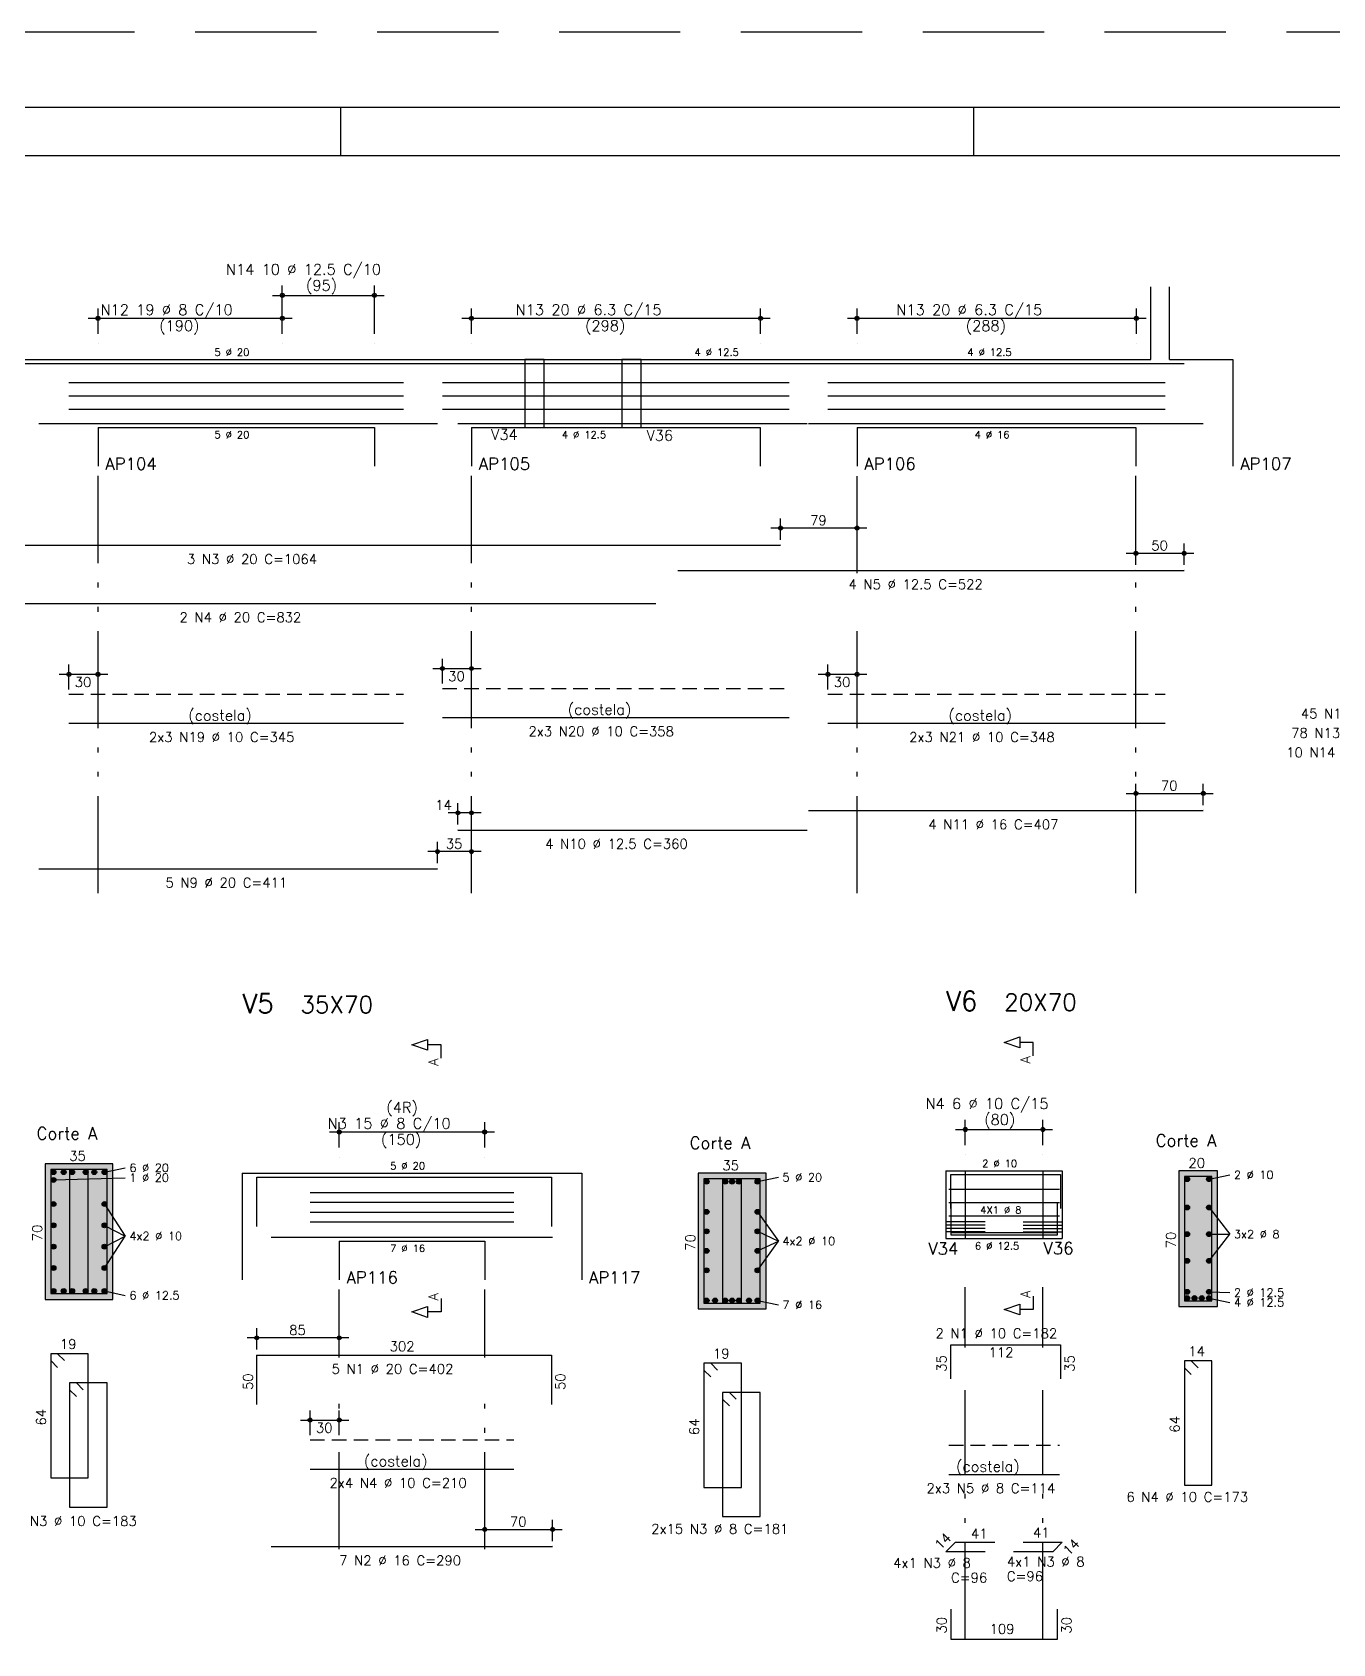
# Model space of a CAD drawing. Extents: x -1.7 to 86.3, y -1.3 to 61.2.
# Drawn here: x 27.94 to 54.76, y 28 to 61.23 of the extents above; entities that cross this region are included whole.
import ezdxf

# ---------------------------------------------------------------- set-up
doc = ezdxf.new("R2010")
doc.units = 0
doc.header["$MEASUREMENT"] = 0
for name, pattern in [('ESTILO_TQS_0001', [0.45, 0.3, -0.15]), ('ESTILO_TQS_0004', [3.3, 2, -0.4, 0.05, -0.4, 0.05, -0.4]), ('HIDDEN', [0.375, 0.25, -0.125])]:
    doc.linetypes.add(name, pattern=pattern)
doc.layers.get('0').update_dxf_attribs({"linetype": 'CONTINUOUS'})
doc.layers.get('Defpoints').update_dxf_attribs({"linetype": 'CONTINUOUS'})
for name, color, linetype in [('ARQ_FOLHA', 7, 'CONTINUOUS'), ('PENA_01', 1, 'CONTINUOUS'), ('PENA_02', 2, 'CONTINUOUS'), ('PENA_03', 3, 'CONTINUOUS'), ('PENA_04', 4, 'CONTINUOUS'), ('PENA_05', 5, 'CONTINUOUS'), ('PENA_06', 6, 'CONTINUOUS'), ('PENA_10', 253, 'CONTINUOUS')]:
    doc.layers.add(name, color=color, linetype=linetype)
doc.styles.get("Standard").update_dxf_attribs({"font": 'ROMANS.SHX'})

# ---------------------------------------------------------------- blocks, each defined once
blk = doc.blocks.new('FOLHA A1 - 841 X 594')
at = {"layer": 'ARQ_FOLHA', "color": 1}
for p, q in [((-500.5, 584), (-500.5, 594)), ((-370, 584), (-370, 594))]:
    blk.add_line(p, q, dxfattribs=at)
for points in [[(-841, 0), (0, 0), (0, 594), (-841, 594)], [(-816, 10), (-10, 10), (-10, 584), (-816, 584)]]:
    blk.add_lwpolyline(points, close=True, dxfattribs=at)
at = {"layer": 'Defpoints', "color": 8, "linetype": 'HIDDEN', "ltscale": 100}
blk.add_lwpolyline([(-860.5, 609.5), (-860.5, -15.5), (19.5, -15.5), (19.5, 609.5)], close=True, dxfattribs=at)
blk = doc.blocks.new('*U23')
blk.add_blockref('FOLHA A1 - 841 X 594', (0, 0))

msp = doc.modelspace()

# ---------------------------------------------------------------- linework, layer by layer
at = {"layer": 'PENA_01', "linetype": 'Continuous'}
for p, q in [((33.097, 55.012), (33.097, 56.005)), ((34.997, 55.012), (34.997, 56.005)), ((29.297, 55.012), (29.297, 55.532)), ((32.897, 55.805), (35.197, 55.805)), ((33.097, 55.012), (33.097, 55.532)), ((36.997, 55.012), (36.997, 55.532)), ((42.957, 55.012), (42.957, 55.532)), ((44.947, 55.012), (44.947, 55.532)), ((50.707, 55.012), (50.707, 55.532)), ((29.097, 55.332), (33.297, 55.332)), ((36.797, 55.332), (43.157, 55.332)), ((44.747, 55.332), (50.907, 55.332)), ((45.147, 51.007), (43.171, 51.007)), ((50.497, 50.487), (51.891, 50.487)), ((28.497, 47.992), (29.497, 47.992)), ((36.197, 48.112), (37.197, 48.112)), ((44.147, 47.992), (45.147, 47.992)), ((50.497, 45.537), (52.287, 45.537)), ((37.197, 45.137), (36.517, 45.137)), ((37.197, 44.337), (36.097, 44.337)), ((34.07, 38.557), (37.47, 38.557)), ((34.27, 38.237), (34.27, 38.757)), ((37.27, 38.237), (37.27, 38.757)), ((46.979, 38.607), (48.979, 38.607)), ((47.179, 38.287), (47.179, 38.807)), ((48.779, 38.287), (48.779, 38.807)), ((28.379, 37.568), (29.859, 37.614)), ((29.429, 37.728), (29.859, 37.818)), ((42.895, 37.532), (43.325, 37.622)), ((46.779, 37.757), (47.179, 37.757)), ((47.179, 37.757), (47.179, 36.357)), ((48.779, 37.757), (48.779, 36.357)), ((48.779, 37.757), (49.179, 37.757)), ((52.204, 37.582), (52.634, 37.672)), ((29.429, 37.07), (29.859, 36.411)), ((42.895, 36.911), (43.325, 36.307)), ((52.204, 36.999), (52.634, 36.449)), ((29.429, 36.631), (29.859, 36.411)), ((29.429, 35.752), (29.859, 36.411)), ((29.429, 36.191), (29.859, 36.411)), ((42.895, 36.508), (43.325, 36.307)), ((42.895, 35.703), (43.325, 36.307)), ((42.895, 36.105), (43.325, 36.307)), ((46.779, 36.357), (47.179, 36.357)), ((48.779, 36.357), (49.179, 36.357)), ((52.204, 35.9), (52.634, 36.449)), ((52.204, 36.449), (52.634, 36.449)), ((29.429, 35.278), (29.859, 35.188)), ((52.204, 35.262), (52.634, 35.246)), ((42.895, 35.082), (43.325, 34.992)), ((52.204, 35.132), (52.634, 35.042)), ((34.47, 34.312), (32.37, 34.312)), ((33.47, 32.617), (34.47, 32.617)), ((37.07, 30.362), (38.87, 30.362))]:
    msp.add_line(p, q, dxfattribs=at)
at = {"layer": 'PENA_01', "linetype": 'ESTILO_TQS_0004'}
for p, q in [((29.297, 43.482), (29.297, 52.082)), ((36.997, 43.482), (36.997, 52.082)), ((44.947, 50.079), (44.947, 52.082)), ((50.697, 43.482), (50.697, 52.082)), ((44.947, 43.482), (44.947, 49.195)), ((34.27, 33.904), (34.27, 35.307)), ((37.27, 33.904), (37.27, 35.307)), ((47.179, 34.114), (47.179, 35.357)), ((48.779, 34.114), (48.779, 35.357)), ((47.179, 28.097), (47.179, 33.23)), ((48.779, 28.097), (48.779, 33.23)), ((34.27, 29.954), (34.27, 33.02)), ((37.27, 29.954), (37.27, 33.02))]:
    msp.add_line(p, q, dxfattribs=at)
at = {"layer": 'PENA_01', "linetype": 'Continuous'}
for points in [[(38.097, 54.482), (38.097, 53.082), (38.497, 53.082), (38.497, 54.482), (38.097, 54.482)], [(40.097, 54.482), (40.097, 53.082), (40.497, 53.082), (40.497, 54.482), (40.097, 54.482)]]:
    msp.add_lwpolyline(points, dxfattribs=at)
at = {"layer": 'PENA_02', "linetype": 'Continuous'}
for centre, radius in [((33.097, 55.805), 0.0416), ((33.097, 55.805), 0.0208), ((34.997, 55.805), 0.0416), ((34.997, 55.805), 0.0208), ((29.297, 55.332), 0.0416), ((29.297, 55.332), 0.0208), ((33.097, 55.332), 0.0416), ((33.097, 55.332), 0.0208), ((36.997, 55.332), 0.0416), ((36.997, 55.332), 0.0208), ((42.957, 55.332), 0.0416), ((42.957, 55.332), 0.0208), ((44.947, 55.332), 0.0416), ((44.947, 55.332), 0.0208), ((50.707, 55.332), 0.0416), ((50.707, 55.332), 0.0208), ((43.371, 51.007), 0.04), ((43.371, 51.007), 0.02), ((44.947, 51.007), 0.04), ((44.947, 51.007), 0.02), ((50.697, 50.487), 0.04), ((50.697, 50.487), 0.02), ((51.691, 50.487), 0.04), ((51.691, 50.487), 0.02), ((28.697, 47.992), 0.04), ((28.697, 47.992), 0.02), ((29.297, 47.992), 0.04), ((29.297, 47.992), 0.02), ((36.397, 48.112), 0.04), ((36.397, 48.112), 0.02), ((36.997, 48.112), 0.04), ((36.997, 48.112), 0.02), ((44.347, 47.992), 0.04), ((44.347, 47.992), 0.02), ((44.947, 47.992), 0.04), ((44.947, 47.992), 0.02), ((50.697, 45.537), 0.04), ((50.697, 45.537), 0.02), ((52.087, 45.537), 0.04), ((52.087, 45.537), 0.02), ((36.717, 45.137), 0.04), ((36.717, 45.137), 0.02), ((36.997, 45.137), 0.04), ((36.997, 45.137), 0.02), ((36.297, 44.337), 0.04), ((36.297, 44.337), 0.02), ((36.997, 44.337), 0.04), ((36.997, 44.337), 0.02), ((34.27, 38.557), 0.0416), ((34.27, 38.557), 0.0208), ((37.27, 38.557), 0.0416), ((37.27, 38.557), 0.0208), ((47.179, 38.607), 0.0416), ((47.179, 38.607), 0.0208), ((48.779, 38.607), 0.0416), ((48.779, 38.607), 0.0208), ((32.57, 34.312), 0.04), ((32.57, 34.312), 0.02), ((34.27, 34.312), 0.04), ((34.27, 34.312), 0.02), ((33.67, 32.617), 0.04), ((33.67, 32.617), 0.02), ((34.27, 32.617), 0.04), ((34.27, 32.617), 0.02), ((37.27, 30.362), 0.04), ((37.27, 30.362), 0.02), ((38.67, 30.362), 0.04), ((38.67, 30.362), 0.02)]:
    msp.add_circle(centre, radius, dxfattribs=at)
at = {"layer": 'PENA_03', "linetype": 'Continuous'}
for p, q in [((51.007, 54.482), (51.007, 55.982)), ((51.387, 54.482), (51.387, 55.982)), ((29.297, 54.812), (29.297, 54.812)), ((33.097, 54.812), (33.097, 54.812)), ((33.097, 54.812), (33.097, 54.812)), ((34.997, 54.812), (34.997, 54.812)), ((36.997, 54.812), (36.997, 54.812)), ((42.957, 54.812), (42.957, 54.812)), ((44.947, 54.812), (44.947, 54.812)), ((50.707, 54.812), (50.707, 54.812)), ((27.297, 54.482), (29.297, 54.482)), ((29.297, 54.482), (34.997, 54.482)), ((34.997, 54.482), (36.997, 54.482)), ((36.997, 54.482), (40.787, 54.482)), ((40.787, 54.482), (42.947, 54.482)), ((42.947, 54.482), (44.947, 54.482)), ((44.947, 54.482), (50.697, 54.482)), ((50.697, 54.482), (51.007, 54.482)), ((51.387, 54.482), (52.697, 54.482)), ((52.697, 54.482), (52.697, 53.082)), ((29.297, 53.082), (34.997, 53.082)), ((29.297, 53.082), (29.297, 52.282)), ((34.997, 53.082), (34.997, 52.282)), ((36.997, 53.082), (40.787, 53.082)), ((36.997, 53.082), (36.997, 52.282)), ((40.787, 53.082), (42.947, 53.082)), ((42.947, 53.082), (42.947, 52.282)), ((44.947, 53.082), (50.697, 53.082)), ((44.947, 53.082), (44.947, 52.282)), ((50.697, 53.082), (50.697, 52.282)), ((52.697, 53.082), (52.697, 52.282)), ((43.371, 50.767), (43.371, 51.207)), ((44.947, 50.767), (44.947, 51.207)), ((43.371, 50.667), (43.371, 50.667)), ((44.947, 50.667), (44.947, 50.667)), ((50.697, 50.247), (50.697, 50.687)), ((51.691, 50.247), (51.691, 50.687)), ((50.697, 50.147), (50.697, 50.147)), ((51.691, 50.147), (51.691, 50.147)), ((28.697, 47.682), (28.697, 48.192)), ((29.297, 47.682), (29.297, 48.192)), ((36.397, 47.802), (36.397, 48.312)), ((36.997, 47.802), (36.997, 48.312)), ((44.347, 47.682), (44.347, 48.192)), ((44.947, 47.682), (44.947, 48.192)), ((28.697, 47.582), (28.697, 47.582)), ((29.297, 47.582), (29.297, 47.582)), ((36.397, 47.702), (36.397, 47.702)), ((36.997, 47.702), (36.997, 47.702)), ((44.347, 47.582), (44.347, 47.582)), ((44.947, 47.582), (44.947, 47.582)), ((50.697, 45.297), (50.697, 45.737)), ((52.087, 45.297), (52.087, 45.737)), ((36.717, 44.897), (36.717, 45.337)), ((36.997, 44.897), (36.997, 45.337)), ((50.697, 45.197), (50.697, 45.197)), ((52.087, 45.197), (52.087, 45.197)), ((36.297, 44.097), (36.297, 44.537)), ((36.717, 44.797), (36.717, 44.797)), ((36.997, 44.797), (36.997, 44.797)), ((36.997, 44.097), (36.997, 44.537)), ((36.297, 43.997), (36.297, 43.997)), ((36.997, 43.997), (36.997, 43.997)), ((29.604, 37.903), (28.204, 37.903)), ((28.204, 37.903), (28.204, 35.103)), ((29.604, 35.103), (29.604, 37.903)), ((34.27, 38.037), (34.27, 38.037)), ((37.27, 38.037), (37.27, 38.037)), ((47.179, 38.087), (47.179, 38.087)), ((48.779, 38.087), (48.779, 38.087)), ((32.27, 37.707), (32.27, 36.307)), ((32.27, 37.707), (34.27, 37.707)), ((34.27, 37.707), (37.27, 37.707)), ((37.27, 37.707), (39.27, 37.707)), ((39.27, 37.707), (39.27, 36.307)), ((43.07, 37.707), (41.67, 37.707)), ((41.67, 37.707), (41.67, 34.907)), ((43.07, 34.907), (43.07, 37.707)), ((46.779, 37.757), (46.779, 36.357)), ((46.779, 37.757), (46.779, 36.357)), ((46.779, 37.757), (46.779, 36.357)), ((46.779, 37.757), (47.179, 37.757)), ((47.179, 37.757), (48.779, 37.757)), ((47.179, 37.757), (47.179, 36.357)), ((48.779, 37.757), (48.779, 36.357)), ((48.779, 37.757), (48.779, 36.357)), ((48.779, 37.757), (49.179, 37.757)), ((49.179, 37.757), (49.179, 36.357)), ((49.179, 37.757), (49.179, 36.357)), ((52.379, 37.757), (51.579, 37.757)), ((51.579, 37.757), (51.579, 34.957)), ((52.379, 34.957), (52.379, 37.757)), ((32.27, 36.307), (32.27, 35.507)), ((34.27, 36.307), (37.27, 36.307)), ((34.27, 36.307), (34.27, 35.507)), ((37.27, 36.307), (37.27, 35.507)), ((39.27, 36.307), (39.27, 35.507)), ((46.779, 36.357), (47.179, 36.357)), ((47.179, 36.357), (48.779, 36.357)), ((48.779, 36.357), (49.179, 36.357)), ((28.204, 35.103), (29.604, 35.103)), ((41.67, 34.907), (43.07, 34.907)), ((51.579, 34.957), (52.379, 34.957)), ((32.57, 34.072), (32.57, 34.512)), ((34.27, 34.072), (34.27, 34.512)), ((32.57, 33.972), (32.57, 33.972)), ((34.27, 33.972), (34.27, 33.972)), ((33.67, 32.307), (33.67, 32.817)), ((34.27, 32.307), (34.27, 32.817)), ((33.67, 32.207), (33.67, 32.207)), ((34.27, 32.207), (34.27, 32.207)), ((37.27, 30.122), (37.27, 30.562)), ((38.67, 30.122), (38.67, 30.562)), ((37.27, 30.022), (37.27, 30.022)), ((38.67, 30.022), (38.67, 30.022))]:
    msp.add_line(p, q, dxfattribs=at)
for points in [[(36.37, 40.077), (36.37, 40.354), (36.093, 40.354), (36.093, 40.243), (35.77, 40.354), (36.093, 40.465), (36.093, 40.354)], [(48.579, 40.127), (48.579, 40.404), (48.302, 40.404), (48.302, 40.293), (47.979, 40.404), (48.302, 40.515), (48.302, 40.404)], [(36.37, 35.122), (36.37, 34.845), (36.093, 34.845), (36.093, 34.734), (35.77, 34.845), (36.093, 34.956), (36.093, 34.845)], [(48.579, 35.172), (48.579, 34.895), (48.302, 34.895), (48.302, 34.785), (47.979, 34.895), (48.302, 35.006), (48.302, 34.895)]]:
    msp.add_lwpolyline(points, dxfattribs=at)
for centre in [(28.379, 37.728), (28.379, 37.568), (28.589, 37.728), (28.765, 37.728), (29.042, 37.728), (29.219, 37.728), (29.429, 37.728), (41.845, 37.532), (42.231, 37.532), (42.37, 37.532), (42.508, 37.532), (42.895, 37.532), (51.754, 37.582), (52.204, 37.582), (28.379, 37.07), (29.429, 37.07), (41.845, 36.911), (42.895, 36.911), (51.754, 36.999), (52.204, 36.999), (28.379, 36.631), (29.429, 36.631), (41.845, 36.508), (42.895, 36.508), (28.379, 36.191), (29.429, 36.191), (51.754, 36.449), (52.204, 36.449), (41.845, 36.105), (42.895, 36.105), (51.754, 35.9), (52.204, 35.9), (28.379, 35.752), (29.429, 35.752), (41.845, 35.703), (42.895, 35.703), (28.379, 35.278), (28.589, 35.278), (28.765, 35.278), (29.042, 35.278), (29.219, 35.278), (29.429, 35.278), (51.754, 35.262), (52.204, 35.262), (41.845, 35.082), (42.02, 35.082), (42.231, 35.082), (42.37, 35.082), (42.508, 35.082), (42.72, 35.082), (42.895, 35.082), (51.754, 35.132), (51.904, 35.132), (52.054, 35.132), (52.204, 35.132)]:
    msp.add_circle(centre, 0.05, dxfattribs=at)
for points in [[(28.429, 37.728), (28.354, 37.771), (28.332, 37.745)], [(28.429, 37.728), (28.332, 37.745), (28.332, 37.711)], [(28.429, 37.728), (28.332, 37.711), (28.354, 37.684)], [(28.429, 37.568), (28.354, 37.611), (28.332, 37.585)], [(28.429, 37.568), (28.332, 37.585), (28.332, 37.551)], [(28.429, 37.568), (28.332, 37.551), (28.354, 37.524)], [(28.429, 37.728), (28.387, 37.777), (28.354, 37.771)], [(28.429, 37.728), (28.354, 37.684), (28.387, 37.679)], [(28.429, 37.568), (28.387, 37.617), (28.354, 37.611)], [(28.429, 37.568), (28.354, 37.524), (28.387, 37.519)], [(28.429, 37.728), (28.417, 37.76), (28.387, 37.777)], [(28.429, 37.728), (28.387, 37.679), (28.417, 37.696)], [(28.429, 37.568), (28.417, 37.6), (28.387, 37.617)], [(28.429, 37.568), (28.387, 37.519), (28.417, 37.536)], [(28.429, 37.728), (28.417, 37.696), (28.429, 37.728)], [(28.429, 37.568), (28.417, 37.536), (28.429, 37.568)], [(28.639, 37.728), (28.564, 37.771), (28.542, 37.745)], [(28.639, 37.728), (28.542, 37.745), (28.542, 37.711)], [(28.639, 37.728), (28.542, 37.711), (28.564, 37.684)], [(28.639, 37.728), (28.597, 37.777), (28.564, 37.771)], [(28.639, 37.728), (28.564, 37.684), (28.597, 37.679)], [(28.639, 37.728), (28.627, 37.76), (28.597, 37.777)], [(28.639, 37.728), (28.597, 37.679), (28.627, 37.696)], [(28.639, 37.728), (28.627, 37.696), (28.639, 37.728)], [(28.815, 37.728), (28.74, 37.771), (28.718, 37.745)], [(28.815, 37.728), (28.718, 37.745), (28.718, 37.711)], [(28.815, 37.728), (28.718, 37.711), (28.74, 37.684)], [(28.815, 37.728), (28.774, 37.777), (28.74, 37.771)], [(28.815, 37.728), (28.74, 37.684), (28.774, 37.679)], [(28.815, 37.728), (28.804, 37.76), (28.774, 37.777)], [(28.815, 37.728), (28.774, 37.679), (28.804, 37.696)], [(28.815, 37.728), (28.804, 37.696), (28.815, 37.728)], [(29.092, 37.728), (29.017, 37.771), (28.995, 37.745)], [(29.092, 37.728), (28.995, 37.745), (28.995, 37.711)], [(29.092, 37.728), (28.995, 37.711), (29.017, 37.684)], [(29.092, 37.728), (29.051, 37.777), (29.017, 37.771)], [(29.092, 37.728), (29.017, 37.684), (29.051, 37.679)], [(29.092, 37.728), (29.08, 37.76), (29.051, 37.777)], [(29.092, 37.728), (29.051, 37.679), (29.08, 37.696)], [(29.092, 37.728), (29.08, 37.696), (29.092, 37.728)], [(29.269, 37.728), (29.194, 37.771), (29.172, 37.745)], [(29.269, 37.728), (29.172, 37.745), (29.172, 37.711)], [(29.269, 37.728), (29.172, 37.711), (29.194, 37.684)], [(29.269, 37.728), (29.227, 37.777), (29.194, 37.771)], [(29.269, 37.728), (29.194, 37.684), (29.227, 37.679)], [(29.269, 37.728), (29.257, 37.76), (29.227, 37.777)], [(29.269, 37.728), (29.227, 37.679), (29.257, 37.696)], [(29.269, 37.728), (29.257, 37.696), (29.269, 37.728)], [(29.479, 37.728), (29.404, 37.771), (29.382, 37.745)], [(29.479, 37.728), (29.382, 37.745), (29.382, 37.711)], [(29.479, 37.728), (29.382, 37.711), (29.404, 37.684)], [(29.479, 37.728), (29.437, 37.777), (29.404, 37.771)], [(29.479, 37.728), (29.404, 37.684), (29.437, 37.679)], [(29.479, 37.728), (29.467, 37.76), (29.437, 37.777)], [(29.479, 37.728), (29.437, 37.679), (29.467, 37.696)], [(29.479, 37.728), (29.467, 37.696), (29.479, 37.728)], [(41.895, 37.532), (41.82, 37.575), (41.798, 37.549)], [(41.895, 37.532), (41.798, 37.549), (41.798, 37.515)], [(41.895, 37.532), (41.853, 37.581), (41.82, 37.575)], [(41.895, 37.532), (41.883, 37.564), (41.853, 37.581)], [(42.281, 37.532), (42.206, 37.575), (42.184, 37.549)], [(42.281, 37.532), (42.184, 37.549), (42.184, 37.515)], [(42.281, 37.532), (42.24, 37.581), (42.206, 37.575)], [(42.281, 37.532), (42.27, 37.564), (42.24, 37.581)], [(42.42, 37.532), (42.345, 37.575), (42.323, 37.549)], [(42.42, 37.532), (42.323, 37.549), (42.323, 37.515)], [(42.42, 37.532), (42.378, 37.581), (42.345, 37.575)], [(42.42, 37.532), (42.408, 37.564), (42.378, 37.581)], [(42.558, 37.532), (42.483, 37.575), (42.461, 37.549)], [(42.558, 37.532), (42.461, 37.549), (42.461, 37.515)], [(42.558, 37.532), (42.517, 37.581), (42.483, 37.575)], [(42.558, 37.532), (42.546, 37.564), (42.517, 37.581)], [(42.945, 37.532), (42.87, 37.575), (42.848, 37.549)], [(42.945, 37.532), (42.848, 37.549), (42.848, 37.515)], [(42.945, 37.532), (42.903, 37.581), (42.87, 37.575)], [(42.945, 37.532), (42.933, 37.564), (42.903, 37.581)], [(51.804, 37.582), (51.729, 37.626), (51.707, 37.599)], [(51.804, 37.582), (51.707, 37.599), (51.707, 37.565)], [(51.804, 37.582), (51.707, 37.565), (51.729, 37.539)], [(51.804, 37.582), (51.762, 37.632), (51.729, 37.626)], [(51.804, 37.582), (51.729, 37.539), (51.762, 37.533)], [(51.804, 37.582), (51.792, 37.614), (51.762, 37.632)], [(51.804, 37.582), (51.762, 37.533), (51.792, 37.55)], [(51.804, 37.582), (51.792, 37.55), (51.804, 37.582)], [(52.254, 37.582), (52.179, 37.626), (52.157, 37.599)], [(52.254, 37.582), (52.157, 37.599), (52.157, 37.565)], [(52.254, 37.582), (52.157, 37.565), (52.179, 37.539)], [(52.254, 37.582), (52.212, 37.632), (52.179, 37.626)], [(52.254, 37.582), (52.179, 37.539), (52.212, 37.533)], [(52.254, 37.582), (52.242, 37.614), (52.212, 37.632)], [(52.254, 37.582), (52.212, 37.533), (52.242, 37.55)], [(52.254, 37.582), (52.242, 37.55), (52.254, 37.582)], [(41.895, 37.532), (41.798, 37.515), (41.82, 37.489)], [(41.895, 37.532), (41.82, 37.489), (41.853, 37.483)], [(41.895, 37.532), (41.853, 37.483), (41.883, 37.5)], [(41.895, 37.532), (41.883, 37.5), (41.895, 37.532)], [(42.281, 37.532), (42.184, 37.515), (42.206, 37.489)], [(42.281, 37.532), (42.206, 37.489), (42.24, 37.483)], [(42.281, 37.532), (42.24, 37.483), (42.27, 37.5)], [(42.281, 37.532), (42.27, 37.5), (42.281, 37.532)], [(42.42, 37.532), (42.323, 37.515), (42.345, 37.489)], [(42.42, 37.532), (42.345, 37.489), (42.378, 37.483)], [(42.42, 37.532), (42.378, 37.483), (42.408, 37.5)], [(42.42, 37.532), (42.408, 37.5), (42.42, 37.532)], [(42.558, 37.532), (42.461, 37.515), (42.483, 37.489)], [(42.558, 37.532), (42.483, 37.489), (42.517, 37.483)], [(42.558, 37.532), (42.517, 37.483), (42.546, 37.5)], [(42.558, 37.532), (42.546, 37.5), (42.558, 37.532)], [(42.945, 37.532), (42.848, 37.515), (42.87, 37.489)], [(42.945, 37.532), (42.87, 37.489), (42.903, 37.483)], [(42.945, 37.532), (42.903, 37.483), (42.933, 37.5)], [(42.945, 37.532), (42.933, 37.5), (42.945, 37.532)], [(28.429, 37.07), (28.354, 37.113), (28.332, 37.087)], [(28.429, 37.07), (28.332, 37.087), (28.332, 37.053)], [(28.429, 37.07), (28.332, 37.053), (28.354, 37.027)], [(28.429, 37.07), (28.387, 37.119), (28.354, 37.113)], [(28.429, 37.07), (28.354, 37.027), (28.387, 37.021)], [(28.429, 37.07), (28.417, 37.102), (28.387, 37.119)], [(28.429, 37.07), (28.387, 37.021), (28.417, 37.038)], [(28.429, 37.07), (28.417, 37.038), (28.429, 37.07)], [(29.479, 37.07), (29.404, 37.113), (29.382, 37.087)], [(29.479, 37.07), (29.382, 37.087), (29.382, 37.053)], [(29.479, 37.07), (29.382, 37.053), (29.404, 37.027)], [(29.479, 37.07), (29.437, 37.119), (29.404, 37.113)], [(29.479, 37.07), (29.404, 37.027), (29.437, 37.021)], [(29.479, 37.07), (29.467, 37.102), (29.437, 37.119)], [(29.479, 37.07), (29.437, 37.021), (29.467, 37.038)], [(29.479, 37.07), (29.467, 37.038), (29.479, 37.07)], [(41.895, 36.911), (41.82, 36.954), (41.798, 36.928)], [(41.895, 36.911), (41.798, 36.928), (41.798, 36.894)], [(41.895, 36.911), (41.798, 36.894), (41.82, 36.868)], [(41.895, 36.911), (41.853, 36.96), (41.82, 36.954)], [(41.895, 36.911), (41.82, 36.868), (41.853, 36.862)], [(41.895, 36.911), (41.883, 36.943), (41.853, 36.96)], [(41.895, 36.911), (41.853, 36.862), (41.883, 36.879)], [(41.895, 36.911), (41.883, 36.879), (41.895, 36.911)], [(42.945, 36.911), (42.87, 36.954), (42.848, 36.928)], [(42.945, 36.911), (42.848, 36.928), (42.848, 36.894)], [(42.945, 36.911), (42.848, 36.894), (42.87, 36.868)], [(42.945, 36.911), (42.903, 36.96), (42.87, 36.954)], [(42.945, 36.911), (42.87, 36.868), (42.903, 36.862)], [(42.945, 36.911), (42.933, 36.943), (42.903, 36.96)], [(42.945, 36.911), (42.903, 36.862), (42.933, 36.879)], [(42.945, 36.911), (42.933, 36.879), (42.945, 36.911)], [(51.804, 36.999), (51.729, 37.042), (51.707, 37.016)], [(51.804, 36.999), (51.707, 37.016), (51.707, 36.982)], [(51.804, 36.999), (51.707, 36.982), (51.729, 36.955)], [(51.804, 36.999), (51.762, 37.048), (51.729, 37.042)], [(51.804, 36.999), (51.729, 36.955), (51.762, 36.949)], [(51.804, 36.999), (51.792, 37.031), (51.762, 37.048)], [(51.804, 36.999), (51.762, 36.949), (51.792, 36.967)], [(51.804, 36.999), (51.792, 36.967), (51.804, 36.999)], [(52.254, 36.999), (52.179, 37.042), (52.157, 37.016)], [(52.254, 36.999), (52.157, 37.016), (52.157, 36.982)], [(52.254, 36.999), (52.157, 36.982), (52.179, 36.955)], [(52.254, 36.999), (52.212, 37.048), (52.179, 37.042)], [(52.254, 36.999), (52.179, 36.955), (52.212, 36.949)], [(52.254, 36.999), (52.242, 37.031), (52.212, 37.048)], [(52.254, 36.999), (52.212, 36.949), (52.242, 36.967)], [(52.254, 36.999), (52.242, 36.967), (52.254, 36.999)], [(28.429, 36.631), (28.354, 36.674), (28.332, 36.648)], [(28.429, 36.631), (28.332, 36.648), (28.332, 36.613)], [(28.429, 36.631), (28.332, 36.613), (28.354, 36.587)], [(28.429, 36.631), (28.387, 36.68), (28.354, 36.674)], [(28.429, 36.631), (28.354, 36.587), (28.387, 36.581)], [(28.429, 36.631), (28.417, 36.663), (28.387, 36.68)], [(28.429, 36.631), (28.387, 36.581), (28.417, 36.598)], [(28.429, 36.631), (28.417, 36.598), (28.429, 36.631)], [(29.479, 36.631), (29.404, 36.674), (29.382, 36.648)], [(29.479, 36.631), (29.382, 36.648), (29.382, 36.613)], [(29.479, 36.631), (29.382, 36.613), (29.404, 36.587)], [(29.479, 36.631), (29.437, 36.68), (29.404, 36.674)], [(29.479, 36.631), (29.404, 36.587), (29.437, 36.581)], [(29.479, 36.631), (29.467, 36.663), (29.437, 36.68)], [(29.479, 36.631), (29.437, 36.581), (29.467, 36.598)], [(29.479, 36.631), (29.467, 36.598), (29.479, 36.631)], [(41.895, 36.508), (41.82, 36.552), (41.798, 36.525)], [(41.895, 36.508), (41.853, 36.557), (41.82, 36.552)], [(41.895, 36.508), (41.883, 36.54), (41.853, 36.557)], [(42.945, 36.508), (42.87, 36.552), (42.848, 36.525)], [(42.945, 36.508), (42.903, 36.557), (42.87, 36.552)], [(42.945, 36.508), (42.933, 36.54), (42.903, 36.557)], [(28.429, 36.191), (28.354, 36.234), (28.332, 36.208)], [(28.429, 36.191), (28.387, 36.24), (28.354, 36.234)], [(28.429, 36.191), (28.417, 36.223), (28.387, 36.24)], [(29.479, 36.191), (29.404, 36.234), (29.382, 36.208)], [(29.479, 36.191), (29.437, 36.24), (29.404, 36.234)], [(29.479, 36.191), (29.467, 36.223), (29.437, 36.24)], [(41.895, 36.508), (41.798, 36.525), (41.798, 36.491)], [(41.895, 36.508), (41.798, 36.491), (41.82, 36.465)], [(41.895, 36.508), (41.82, 36.465), (41.853, 36.459)], [(41.895, 36.508), (41.853, 36.459), (41.883, 36.476)], [(41.895, 36.508), (41.883, 36.476), (41.895, 36.508)], [(42.945, 36.508), (42.848, 36.525), (42.848, 36.491)], [(42.945, 36.508), (42.848, 36.491), (42.87, 36.465)], [(42.945, 36.508), (42.87, 36.465), (42.903, 36.459)], [(42.945, 36.508), (42.903, 36.459), (42.933, 36.476)], [(42.945, 36.508), (42.933, 36.476), (42.945, 36.508)], [(51.804, 36.449), (51.729, 36.493), (51.707, 36.466)], [(51.804, 36.449), (51.707, 36.466), (51.707, 36.432)], [(51.804, 36.449), (51.707, 36.432), (51.729, 36.406)], [(51.804, 36.449), (51.762, 36.499), (51.729, 36.493)], [(51.804, 36.449), (51.729, 36.406), (51.762, 36.4)], [(51.804, 36.449), (51.792, 36.481), (51.762, 36.499)], [(51.804, 36.449), (51.762, 36.4), (51.792, 36.417)], [(51.804, 36.449), (51.792, 36.417), (51.804, 36.449)], [(52.254, 36.449), (52.179, 36.493), (52.157, 36.466)], [(52.254, 36.449), (52.157, 36.466), (52.157, 36.432)], [(52.254, 36.449), (52.157, 36.432), (52.179, 36.406)], [(52.254, 36.449), (52.212, 36.499), (52.179, 36.493)], [(52.254, 36.449), (52.179, 36.406), (52.212, 36.4)], [(52.254, 36.449), (52.242, 36.481), (52.212, 36.499)], [(52.254, 36.449), (52.212, 36.4), (52.242, 36.417)], [(52.254, 36.449), (52.242, 36.417), (52.254, 36.449)], [(28.429, 36.191), (28.332, 36.208), (28.332, 36.174)], [(28.429, 36.191), (28.332, 36.174), (28.354, 36.148)], [(28.429, 36.191), (28.354, 36.148), (28.387, 36.142)], [(28.429, 36.191), (28.387, 36.142), (28.417, 36.159)], [(28.429, 36.191), (28.417, 36.159), (28.429, 36.191)], [(29.479, 36.191), (29.382, 36.208), (29.382, 36.174)], [(29.479, 36.191), (29.382, 36.174), (29.404, 36.148)], [(29.479, 36.191), (29.404, 36.148), (29.437, 36.142)], [(29.479, 36.191), (29.437, 36.142), (29.467, 36.159)], [(29.479, 36.191), (29.467, 36.159), (29.479, 36.191)], [(41.895, 36.105), (41.82, 36.149), (41.798, 36.123)], [(41.895, 36.105), (41.798, 36.123), (41.798, 36.088)], [(41.895, 36.105), (41.798, 36.088), (41.82, 36.062)], [(41.895, 36.105), (41.853, 36.155), (41.82, 36.149)], [(41.895, 36.105), (41.82, 36.062), (41.853, 36.056)], [(41.895, 36.105), (41.883, 36.138), (41.853, 36.155)], [(41.895, 36.105), (41.853, 36.056), (41.883, 36.073)], [(41.895, 36.105), (41.883, 36.073), (41.895, 36.105)], [(42.945, 36.105), (42.87, 36.149), (42.848, 36.123)], [(42.945, 36.105), (42.848, 36.123), (42.848, 36.088)], [(42.945, 36.105), (42.848, 36.088), (42.87, 36.062)], [(42.945, 36.105), (42.903, 36.155), (42.87, 36.149)], [(42.945, 36.105), (42.87, 36.062), (42.903, 36.056)], [(42.945, 36.105), (42.933, 36.138), (42.903, 36.155)], [(42.945, 36.105), (42.903, 36.056), (42.933, 36.073)], [(42.945, 36.105), (42.933, 36.073), (42.945, 36.105)], [(51.804, 35.9), (51.729, 35.943), (51.707, 35.917)], [(51.804, 35.9), (51.707, 35.917), (51.707, 35.883)], [(51.804, 35.9), (51.707, 35.883), (51.729, 35.857)], [(51.804, 35.9), (51.762, 35.949), (51.729, 35.943)], [(51.804, 35.9), (51.729, 35.857), (51.762, 35.851)], [(51.804, 35.9), (51.792, 35.932), (51.762, 35.949)], [(51.804, 35.9), (51.762, 35.851), (51.792, 35.868)], [(51.804, 35.9), (51.792, 35.868), (51.804, 35.9)], [(52.254, 35.9), (52.179, 35.943), (52.157, 35.917)], [(52.254, 35.9), (52.157, 35.917), (52.157, 35.883)], [(52.254, 35.9), (52.157, 35.883), (52.179, 35.857)], [(52.254, 35.9), (52.212, 35.949), (52.179, 35.943)], [(52.254, 35.9), (52.179, 35.857), (52.212, 35.851)], [(52.254, 35.9), (52.242, 35.932), (52.212, 35.949)], [(52.254, 35.9), (52.212, 35.851), (52.242, 35.868)], [(52.254, 35.9), (52.242, 35.868), (52.254, 35.9)], [(28.429, 35.752), (28.354, 35.795), (28.332, 35.769)], [(28.429, 35.752), (28.332, 35.769), (28.332, 35.734)], [(28.429, 35.752), (28.332, 35.734), (28.354, 35.708)], [(28.429, 35.752), (28.387, 35.801), (28.354, 35.795)], [(28.429, 35.752), (28.354, 35.708), (28.387, 35.702)], [(28.429, 35.752), (28.417, 35.784), (28.387, 35.801)], [(28.429, 35.752), (28.387, 35.702), (28.417, 35.719)], [(28.429, 35.752), (28.417, 35.719), (28.429, 35.752)], [(29.479, 35.752), (29.404, 35.795), (29.382, 35.769)], [(29.479, 35.752), (29.382, 35.769), (29.382, 35.734)], [(29.479, 35.752), (29.382, 35.734), (29.404, 35.708)], [(29.479, 35.752), (29.437, 35.801), (29.404, 35.795)], [(29.479, 35.752), (29.404, 35.708), (29.437, 35.702)], [(29.479, 35.752), (29.467, 35.784), (29.437, 35.801)], [(29.479, 35.752), (29.437, 35.702), (29.467, 35.719)], [(29.479, 35.752), (29.467, 35.719), (29.479, 35.752)], [(41.895, 35.703), (41.82, 35.746), (41.798, 35.72)], [(41.895, 35.703), (41.798, 35.72), (41.798, 35.686)], [(41.895, 35.703), (41.798, 35.686), (41.82, 35.659)], [(41.895, 35.703), (41.853, 35.752), (41.82, 35.746)], [(41.895, 35.703), (41.82, 35.659), (41.853, 35.654)], [(41.895, 35.703), (41.883, 35.735), (41.853, 35.752)], [(41.895, 35.703), (41.853, 35.654), (41.883, 35.671)], [(41.895, 35.703), (41.883, 35.671), (41.895, 35.703)], [(42.945, 35.703), (42.87, 35.746), (42.848, 35.72)], [(42.945, 35.703), (42.848, 35.72), (42.848, 35.686)], [(42.945, 35.703), (42.848, 35.686), (42.87, 35.659)], [(42.945, 35.703), (42.903, 35.752), (42.87, 35.746)], [(42.945, 35.703), (42.87, 35.659), (42.903, 35.654)], [(42.945, 35.703), (42.933, 35.735), (42.903, 35.752)], [(42.945, 35.703), (42.903, 35.654), (42.933, 35.671)], [(42.945, 35.703), (42.933, 35.671), (42.945, 35.703)], [(28.429, 35.278), (28.354, 35.321), (28.332, 35.295)], [(28.429, 35.278), (28.332, 35.295), (28.332, 35.261)], [(28.429, 35.278), (28.332, 35.261), (28.354, 35.234)], [(28.429, 35.278), (28.387, 35.327), (28.354, 35.321)], [(28.429, 35.278), (28.354, 35.234), (28.387, 35.229)], [(28.429, 35.278), (28.417, 35.31), (28.387, 35.327)], [(28.429, 35.278), (28.387, 35.229), (28.417, 35.246)], [(28.429, 35.278), (28.417, 35.246), (28.429, 35.278)], [(28.639, 35.278), (28.564, 35.321), (28.542, 35.295)], [(28.639, 35.278), (28.542, 35.295), (28.542, 35.261)], [(28.639, 35.278), (28.542, 35.261), (28.564, 35.234)], [(28.639, 35.278), (28.597, 35.327), (28.564, 35.321)], [(28.639, 35.278), (28.564, 35.234), (28.597, 35.229)], [(28.639, 35.278), (28.627, 35.31), (28.597, 35.327)], [(28.639, 35.278), (28.597, 35.229), (28.627, 35.246)], [(28.639, 35.278), (28.627, 35.246), (28.639, 35.278)], [(28.815, 35.278), (28.74, 35.321), (28.718, 35.295)], [(28.815, 35.278), (28.718, 35.295), (28.718, 35.261)], [(28.815, 35.278), (28.718, 35.261), (28.74, 35.234)], [(28.815, 35.278), (28.774, 35.327), (28.74, 35.321)], [(28.815, 35.278), (28.74, 35.234), (28.774, 35.229)], [(28.815, 35.278), (28.804, 35.31), (28.774, 35.327)], [(28.815, 35.278), (28.774, 35.229), (28.804, 35.246)], [(28.815, 35.278), (28.804, 35.246), (28.815, 35.278)], [(29.092, 35.278), (29.017, 35.321), (28.995, 35.295)], [(29.092, 35.278), (28.995, 35.295), (28.995, 35.261)], [(29.092, 35.278), (28.995, 35.261), (29.017, 35.234)], [(29.092, 35.278), (29.051, 35.327), (29.017, 35.321)], [(29.092, 35.278), (29.017, 35.234), (29.051, 35.229)], [(29.092, 35.278), (29.08, 35.31), (29.051, 35.327)], [(29.092, 35.278), (29.051, 35.229), (29.08, 35.246)], [(29.092, 35.278), (29.08, 35.246), (29.092, 35.278)], [(29.269, 35.278), (29.194, 35.321), (29.172, 35.295)], [(29.269, 35.278), (29.172, 35.295), (29.172, 35.261)], [(29.269, 35.278), (29.172, 35.261), (29.194, 35.234)], [(29.269, 35.278), (29.227, 35.327), (29.194, 35.321)], [(29.269, 35.278), (29.194, 35.234), (29.227, 35.229)], [(29.269, 35.278), (29.257, 35.31), (29.227, 35.327)], [(29.269, 35.278), (29.227, 35.229), (29.257, 35.246)], [(29.269, 35.278), (29.257, 35.246), (29.269, 35.278)], [(29.479, 35.278), (29.404, 35.321), (29.382, 35.295)], [(29.479, 35.278), (29.382, 35.295), (29.382, 35.261)], [(29.479, 35.278), (29.382, 35.261), (29.404, 35.234)], [(29.479, 35.278), (29.437, 35.327), (29.404, 35.321)], [(29.479, 35.278), (29.404, 35.234), (29.437, 35.229)], [(29.479, 35.278), (29.467, 35.31), (29.437, 35.327)], [(29.479, 35.278), (29.437, 35.229), (29.467, 35.246)], [(29.479, 35.278), (29.467, 35.246), (29.479, 35.278)], [(51.804, 35.262), (51.729, 35.306), (51.707, 35.279)], [(51.804, 35.262), (51.707, 35.279), (51.707, 35.245)], [(51.804, 35.262), (51.707, 35.245), (51.729, 35.219)], [(51.804, 35.262), (51.762, 35.312), (51.729, 35.306)], [(51.804, 35.262), (51.729, 35.219), (51.762, 35.213)], [(51.804, 35.262), (51.792, 35.294), (51.762, 35.312)], [(51.804, 35.262), (51.762, 35.213), (51.792, 35.23)], [(51.804, 35.262), (51.792, 35.23), (51.804, 35.262)], [(52.254, 35.262), (52.179, 35.306), (52.157, 35.279)], [(52.254, 35.262), (52.157, 35.279), (52.157, 35.245)], [(52.254, 35.262), (52.157, 35.245), (52.179, 35.219)], [(52.254, 35.262), (52.212, 35.312), (52.179, 35.306)], [(52.254, 35.262), (52.179, 35.219), (52.212, 35.213)], [(52.254, 35.262), (52.242, 35.294), (52.212, 35.312)], [(52.254, 35.262), (52.212, 35.213), (52.242, 35.23)], [(52.254, 35.262), (52.242, 35.23), (52.254, 35.262)], [(41.895, 35.082), (41.82, 35.125), (41.798, 35.099)], [(41.895, 35.082), (41.798, 35.099), (41.798, 35.065)], [(41.895, 35.082), (41.798, 35.065), (41.82, 35.039)], [(41.895, 35.082), (41.853, 35.131), (41.82, 35.125)], [(41.895, 35.082), (41.82, 35.039), (41.853, 35.033)], [(41.895, 35.082), (41.883, 35.114), (41.853, 35.131)], [(41.895, 35.082), (41.853, 35.033), (41.883, 35.05)], [(41.895, 35.082), (41.883, 35.05), (41.895, 35.082)], [(42.07, 35.082), (41.995, 35.125), (41.973, 35.099)], [(42.07, 35.082), (41.973, 35.099), (41.973, 35.065)], [(42.07, 35.082), (41.973, 35.065), (41.995, 35.039)], [(42.07, 35.082), (42.028, 35.131), (41.995, 35.125)], [(42.07, 35.082), (41.995, 35.039), (42.028, 35.033)], [(42.07, 35.082), (42.058, 35.114), (42.028, 35.131)], [(42.07, 35.082), (42.028, 35.033), (42.058, 35.05)], [(42.07, 35.082), (42.058, 35.05), (42.07, 35.082)], [(42.281, 35.082), (42.206, 35.125), (42.184, 35.099)], [(42.281, 35.082), (42.184, 35.099), (42.184, 35.065)], [(42.281, 35.082), (42.184, 35.065), (42.206, 35.039)], [(42.281, 35.082), (42.24, 35.131), (42.206, 35.125)], [(42.281, 35.082), (42.206, 35.039), (42.24, 35.033)], [(42.281, 35.082), (42.27, 35.114), (42.24, 35.131)], [(42.281, 35.082), (42.24, 35.033), (42.27, 35.05)], [(42.281, 35.082), (42.27, 35.05), (42.281, 35.082)], [(42.42, 35.082), (42.345, 35.125), (42.323, 35.099)], [(42.42, 35.082), (42.323, 35.099), (42.323, 35.065)], [(42.42, 35.082), (42.323, 35.065), (42.345, 35.039)], [(42.42, 35.082), (42.378, 35.131), (42.345, 35.125)], [(42.42, 35.082), (42.345, 35.039), (42.378, 35.033)], [(42.42, 35.082), (42.408, 35.114), (42.378, 35.131)], [(42.42, 35.082), (42.378, 35.033), (42.408, 35.05)], [(42.42, 35.082), (42.408, 35.05), (42.42, 35.082)], [(42.558, 35.082), (42.483, 35.125), (42.461, 35.099)], [(42.558, 35.082), (42.461, 35.099), (42.461, 35.065)], [(42.558, 35.082), (42.461, 35.065), (42.483, 35.039)], [(42.558, 35.082), (42.517, 35.131), (42.483, 35.125)], [(42.558, 35.082), (42.483, 35.039), (42.517, 35.033)], [(42.558, 35.082), (42.546, 35.114), (42.517, 35.131)], [(42.558, 35.082), (42.517, 35.033), (42.546, 35.05)], [(42.558, 35.082), (42.546, 35.05), (42.558, 35.082)], [(42.77, 35.082), (42.695, 35.125), (42.673, 35.099)], [(42.77, 35.082), (42.673, 35.099), (42.673, 35.065)], [(42.77, 35.082), (42.673, 35.065), (42.695, 35.039)], [(42.77, 35.082), (42.728, 35.131), (42.695, 35.125)], [(42.77, 35.082), (42.695, 35.039), (42.728, 35.033)], [(42.77, 35.082), (42.758, 35.114), (42.728, 35.131)], [(42.77, 35.082), (42.728, 35.033), (42.758, 35.05)], [(42.77, 35.082), (42.758, 35.05), (42.77, 35.082)], [(42.945, 35.082), (42.87, 35.125), (42.848, 35.099)], [(42.945, 35.082), (42.848, 35.099), (42.848, 35.065)], [(42.945, 35.082), (42.848, 35.065), (42.87, 35.039)], [(42.945, 35.082), (42.903, 35.131), (42.87, 35.125)], [(42.945, 35.082), (42.87, 35.039), (42.903, 35.033)], [(42.945, 35.082), (42.933, 35.114), (42.903, 35.131)], [(42.945, 35.082), (42.903, 35.033), (42.933, 35.05)], [(42.945, 35.082), (42.933, 35.05), (42.945, 35.082)], [(51.804, 35.132), (51.729, 35.176), (51.707, 35.149)], [(51.804, 35.132), (51.707, 35.149), (51.707, 35.115)], [(51.804, 35.132), (51.707, 35.115), (51.729, 35.089)], [(51.804, 35.132), (51.762, 35.182), (51.729, 35.176)], [(51.804, 35.132), (51.729, 35.089), (51.762, 35.083)], [(51.804, 35.132), (51.792, 35.164), (51.762, 35.182)], [(51.804, 35.132), (51.762, 35.083), (51.792, 35.1)], [(51.804, 35.132), (51.792, 35.1), (51.804, 35.132)], [(51.954, 35.132), (51.879, 35.176), (51.857, 35.149)], [(51.954, 35.132), (51.857, 35.149), (51.857, 35.115)], [(51.954, 35.132), (51.857, 35.115), (51.879, 35.089)], [(51.954, 35.132), (51.912, 35.182), (51.879, 35.176)], [(51.954, 35.132), (51.879, 35.089), (51.912, 35.083)], [(51.954, 35.132), (51.942, 35.164), (51.912, 35.182)], [(51.954, 35.132), (51.912, 35.083), (51.942, 35.1)], [(51.954, 35.132), (51.942, 35.1), (51.954, 35.132)], [(52.104, 35.132), (52.029, 35.176), (52.007, 35.149)], [(52.104, 35.132), (52.007, 35.149), (52.007, 35.115)], [(52.104, 35.132), (52.007, 35.115), (52.029, 35.089)], [(52.104, 35.132), (52.062, 35.182), (52.029, 35.176)], [(52.104, 35.132), (52.029, 35.089), (52.062, 35.083)], [(52.104, 35.132), (52.092, 35.164), (52.062, 35.182)], [(52.104, 35.132), (52.062, 35.083), (52.092, 35.1)], [(52.104, 35.132), (52.092, 35.1), (52.104, 35.132)], [(52.254, 35.132), (52.179, 35.176), (52.157, 35.149)], [(52.254, 35.132), (52.157, 35.149), (52.157, 35.115)], [(52.254, 35.132), (52.157, 35.115), (52.179, 35.089)], [(52.254, 35.132), (52.212, 35.182), (52.179, 35.176)], [(52.254, 35.132), (52.179, 35.089), (52.212, 35.083)], [(52.254, 35.132), (52.242, 35.164), (52.212, 35.182)], [(52.254, 35.132), (52.212, 35.083), (52.242, 35.1)], [(52.254, 35.132), (52.242, 35.1), (52.254, 35.132)]]:
    msp.add_solid(points, dxfattribs=at)
at = {"layer": 'PENA_04', "linetype": 'Continuous'}
for p, q in [((22.091, 54.402), (43.371, 54.402)), ((24.157, 54.402), (40.797, 54.402)), ((41.251, 54.402), (51.691, 54.402)), ((28.697, 54.011), (35.597, 54.011)), ((36.397, 54.011), (43.547, 54.011)), ((44.347, 54.011), (51.297, 54.011)), ((28.697, 53.736), (35.597, 53.736)), ((36.397, 53.736), (43.547, 53.736)), ((44.347, 53.736), (51.297, 53.736)), ((28.077, 53.162), (36.297, 53.162)), ((28.697, 53.461), (35.597, 53.461)), ((36.397, 53.461), (43.547, 53.461)), ((36.717, 53.162), (43.917, 53.162)), ((43.947, 53.162), (52.087, 53.162)), ((44.347, 53.461), (51.297, 53.461)), ((32.57, 36.607), (32.57, 37.627)), ((32.57, 37.627), (38.65, 37.627)), ((38.65, 37.627), (38.65, 36.607)), ((46.879, 36.977), (46.879, 37.677)), ((46.879, 37.677), (49.139, 37.677)), ((49.139, 37.677), (49.139, 36.977)), ((33.67, 37.309), (37.87, 37.309)), ((46.839, 37.378), (49.119, 37.378)), ((33.67, 37.108), (37.87, 37.108)), ((33.67, 36.906), (37.87, 36.906)), ((46.839, 37.103), (49.119, 37.103)), ((46.879, 37.107), (46.879, 36.487)), ((46.879, 37.057), (46.879, 36.437)), ((49.079, 36.487), (49.079, 37.107)), ((49.079, 36.437), (49.079, 37.057)), ((33.67, 36.705), (37.87, 36.705)), ((47.589, 36.707), (46.779, 36.707)), ((47.589, 36.637), (46.779, 36.637)), ((47.589, 36.567), (46.779, 36.567)), ((46.839, 36.829), (49.119, 36.829)), ((48.369, 36.707), (49.179, 36.707)), ((48.369, 36.637), (49.179, 36.637)), ((48.369, 36.567), (49.179, 36.567)), ((32.87, 36.387), (38.67, 36.387)), ((47.589, 36.497), (46.779, 36.497)), ((46.879, 36.487), (49.079, 36.487)), ((46.879, 36.437), (49.079, 36.437)), ((48.369, 36.497), (49.179, 36.497))]:
    msp.add_line(p, q, dxfattribs=at)
for points in [[(28.324, 37.783), (28.324, 35.223), (29.097, 35.223), (29.097, 37.783), (28.324, 37.783)], [(28.71, 37.783), (28.71, 35.223), (29.484, 35.223), (29.484, 37.783), (28.71, 37.783)], [(41.79, 37.587), (41.79, 35.027), (42.563, 35.027), (42.563, 37.587), (41.79, 37.587)], [(42.176, 37.587), (42.176, 35.027), (42.95, 35.027), (42.95, 37.587), (42.176, 37.587)], [(51.699, 37.637), (51.699, 35.077), (52.259, 35.077), (52.259, 37.637), (51.699, 37.637)]]:
    msp.add_lwpolyline(points, dxfattribs=at)
at = {"layer": 'PENA_05', "linetype": 'Continuous'}
for p, q in [((22.091, 50.652), (43.371, 50.652)), ((41.251, 50.132), (51.691, 50.132)), ((24.157, 49.452), (40.797, 49.452)), ((28.697, 46.982), (35.597, 46.982)), ((36.397, 47.102), (43.547, 47.102)), ((44.347, 46.982), (51.297, 46.982)), ((43.947, 45.182), (52.087, 45.182)), ((36.717, 44.782), (43.917, 44.782)), ((28.077, 43.982), (36.297, 43.982)), ((28.464, 33.983), (28.324, 33.983)), ((28.324, 33.983), (28.324, 31.423)), ((29.097, 33.983), (28.324, 33.983)), ((28.324, 33.983), (28.324, 33.843)), ((28.604, 33.843), (28.464, 33.983)), ((29.097, 31.423), (29.097, 33.983)), ((32.57, 32.937), (32.57, 33.957)), ((32.57, 33.957), (38.65, 33.957)), ((38.65, 33.957), (38.65, 32.937)), ((46.879, 33.467), (46.879, 34.167)), ((46.879, 34.167), (49.139, 34.167)), ((49.139, 34.167), (49.139, 33.467)), ((28.324, 33.843), (28.464, 33.703)), ((41.93, 33.787), (41.79, 33.787)), ((41.79, 33.787), (41.79, 31.227)), ((42.563, 33.787), (41.79, 33.787)), ((41.79, 33.787), (41.79, 33.647)), ((41.79, 33.647), (41.93, 33.507)), ((42.07, 33.647), (41.93, 33.787)), ((42.563, 31.227), (42.563, 33.787)), ((51.839, 33.837), (51.699, 33.837)), ((51.699, 33.837), (51.699, 31.277)), ((52.259, 33.837), (51.699, 33.837)), ((51.699, 33.837), (51.699, 33.697)), ((51.699, 33.697), (51.839, 33.557)), ((51.979, 33.697), (51.839, 33.837)), ((52.259, 31.277), (52.259, 33.837)), ((28.85, 33.383), (28.71, 33.383)), ((28.71, 33.383), (28.71, 30.823)), ((29.484, 33.383), (28.71, 33.383)), ((28.71, 33.383), (28.71, 33.243)), ((28.71, 33.243), (28.85, 33.103)), ((28.99, 33.243), (28.85, 33.383)), ((29.484, 30.823), (29.484, 33.383)), ((42.316, 33.187), (42.176, 33.187)), ((42.176, 33.187), (42.176, 30.627)), ((42.95, 33.187), (42.176, 33.187)), ((42.176, 33.187), (42.176, 33.047)), ((42.176, 33.047), (42.316, 32.907)), ((42.456, 33.047), (42.316, 33.187)), ((42.95, 30.627), (42.95, 33.187)), ((33.67, 31.607), (37.87, 31.607)), ((28.324, 31.423), (29.097, 31.423)), ((46.839, 31.497), (49.119, 31.497)), ((51.699, 31.277), (52.259, 31.277)), ((41.79, 31.227), (42.563, 31.227)), ((28.71, 30.823), (29.484, 30.823)), ((42.176, 30.627), (42.95, 30.627)), ((32.87, 30.007), (38.67, 30.007)), ((46.779, 29.899), (46.977, 30.097)), ((46.977, 30.097), (47.787, 30.097)), ((48.369, 30.097), (49.179, 30.097)), ((49.179, 30.097), (48.981, 29.899)), ((47.589, 29.899), (46.779, 29.899)), ((48.981, 29.899), (48.171, 29.899)), ((46.879, 28.717), (46.879, 28.097)), ((49.079, 28.097), (49.079, 28.717)), ((46.879, 28.097), (49.079, 28.097))]:
    msp.add_line(p, q, dxfattribs=at)
at = {"layer": 'PENA_06', "linetype": 'ESTILO_TQS_0001'}
for p, q in [((28.697, 47.582), (35.597, 47.582)), ((36.397, 47.702), (43.547, 47.702)), ((44.347, 47.582), (51.297, 47.582)), ((33.67, 32.207), (37.87, 32.207)), ((46.839, 32.097), (49.119, 32.097))]:
    msp.add_line(p, q, dxfattribs=at)
at = {"layer": 'PENA_10', "linetype": 'Continuous'}
for points in [[(29.604, 35.103), (29.604, 37.903), (28.204, 37.903)], [(29.604, 35.103), (28.204, 37.903), (28.204, 35.103)], [(43.07, 34.907), (43.07, 37.707), (41.67, 37.707)], [(43.07, 34.907), (41.67, 37.707), (41.67, 34.907)], [(52.379, 34.957), (52.379, 37.757), (51.579, 37.757)], [(52.379, 34.957), (51.579, 37.757), (51.579, 34.957)], [(29.604, 35.103), (28.204, 35.103), (29.604, 35.103)], [(43.07, 34.907), (41.67, 34.907), (43.07, 34.907)], [(52.379, 34.957), (51.579, 34.957), (52.379, 34.957)]]:
    msp.add_solid(points, dxfattribs=at)

# ---------------------------------------------------------------- block references
at = {"xscale": 0.09999999999999938, "yscale": 0.09999999999999938, "zscale": 0.09999999999999938}
msp.add_blockref('*U23', (84.352, 0.28), dxfattribs=at)

# ---------------------------------------------------------------- texts
at = {"layer": 'PENA_01', "linetype": 'Continuous'}
for s, p in [('35X70', (33.47, 41.007)), ('20X70', (47.979, 41.057))]:
    msp.add_text(s, height=0.35, dxfattribs=at).set_placement(p)
at = {"layer": 'PENA_02', "linetype": 'Continuous'}
for s, p in [('AP104', (29.447, 52.207)), ('AP105', (37.147, 52.207)), ('AP106', (45.097, 52.207)), ('AP107', (52.847, 52.207)), ('V34', (46.414, 36.027)), ('V36', (48.79, 36.035)), ('AP116', (34.42, 35.432)), ('AP117', (39.42, 35.432))]:
    msp.add_text(s, height=0.25, dxfattribs=at).set_placement(p)
at = {"layer": 'PENA_02', "linetype": 'ESTILO_TQS_0004'}
for p in [(31.157, 47.037), (38.982, 47.157), (46.832, 47.037), (34.78, 31.662), (46.989, 31.552)]:
    msp.add_text('(costela)', height=0.22, dxfattribs=at).set_placement(p)
at = {"layer": 'PENA_03', "linetype": 'Continuous'}
for s, height, p in [('N14 10 %%c 12.5 C/10', 0.22, (31.936, 56.231)), ('(95)', 0.22, (33.586, 55.901)), ('N12 19 %%c 8 C/10', 0.22, (29.349, 55.398)), ('N13 20 %%c 6.3 C/15', 0.22, (37.909, 55.398)), ('N13 20 %%c 6.3 C/15', 0.22, (45.759, 55.398)), ('(190)', 0.22, (30.559, 55.068)), ('(298)', 0.22, (39.339, 55.068)), ('(288)', 0.22, (47.189, 55.068)), ('5 %%c 20', 0.15, (31.697, 54.557)), ('4 %%c 12.5', 0.15, (41.597, 54.557)), ('4 %%c 12.5', 0.15, (47.222, 54.557)), ('5 %%c 20', 0.15, (31.697, 52.857)), ('V34', 0.22, (37.403, 52.824)), ('4 %%c 12.5', 0.15, (38.86, 52.857)), ('V36', 0.22, (40.607, 52.807)), ('4 %%c 16', 0.15, (47.372, 52.857)), ('79', 0.2, (43.979, 51.067)), ('50', 0.2, (51.014, 50.547)), ('3 N3 %%c 20 C=1064', 0.2, (31.131, 50.267)), ('4 N5 %%c 12.5 C=522', 0.2, (44.771, 49.747)), ('2 N4 %%c 20 C=832', 0.2, (30.977, 49.067)), ('30', 0.2, (28.817, 47.732)), ('30', 0.2, (36.517, 47.852)), ('30', 0.2, (44.467, 47.732)), ('45 N12 %%c 8 C=191', 0.2, (54.097, 47.082)), ('2x3 N20 %%c 10 C=358', 0.2, (38.172, 46.717)), ('78 N13 %%c 6.3 C=190', 0.2, (53.897, 46.682)), ('2x3 N19 %%c 10 C=345', 0.2, (30.347, 46.597)), ('2x3 N21 %%c 10 C=348', 0.2, (46.022, 46.597)), ('10 N14 %%c 12.5 C=200', 0.2, (53.797, 46.282)), ('70', 0.2, (51.212, 45.597)), ('14', 0.2, (36.25, 45.197)), ('4 N11 %%c 16 C=407', 0.2, (46.417, 44.797)), ('35', 0.2, (36.467, 44.397)), ('4 N10 %%c 12.5 C=360', 0.2, (38.517, 44.397)), ('5 N9 %%c 20 C=411', 0.2, (30.687, 43.597)), ('(4R)', 0.22, (35.242, 38.953)), ('N4 6 %%c 10 C/15', 0.22, (46.359, 39.031)), ('N3 15 %%c 8 C/10', 0.22, (34.032, 38.623)), ('(80)', 0.22, (47.569, 38.701)), ('Corte A', 0.25, (28.029, 38.403)), ('(150)', 0.22, (35.132, 38.293)), ('Corte A', 0.25, (41.495, 38.207)), ('Corte A', 0.25, (51.104, 38.257)), ('35', 0.2, (28.704, 37.963)), ('6 %%c 20', 0.17, (29.944, 37.733)), ('5 %%c 20', 0.15, (35.32, 37.782)), ('35', 0.2, (42.17, 37.767)), ('2 %%c 10', 0.15, (47.529, 37.832)), ('20', 0.2, (51.779, 37.817)), ('1 %%c 20', 0.17, (29.944, 37.529)), ('5 %%c 20', 0.17, (43.41, 37.537)), ('2 %%c 10', 0.17, (52.719, 37.587)), (' 4X1 %%c 8', 0.15, (47.384, 36.873)), ('4x2 %%c 10', 0.17, (29.944, 36.326)), ('7 %%c 16', 0.15, (35.32, 36.082)), ('4x2 %%c 10', 0.17, (43.41, 36.222)), ('6 %%c 12.5', 0.15, (47.379, 36.132)), ('3x2 %%c 8', 0.17, (52.719, 36.364)), ('6 %%c 12.5', 0.17, (29.944, 35.103)), ('2 %%c 12.5', 0.17, (52.719, 35.161)), ('7 %%c 16', 0.17, (43.41, 34.907)), ('4 %%c 12.5', 0.17, (52.719, 34.957)), ('85', 0.2, (33.24, 34.372)), ('19', 0.2, (28.51, 34.083)), ('302', 0.2, (35.31, 34.037)), ('2 N1 %%c 10 C=182', 0.2, (46.564, 34.304)), ('19', 0.2, (41.976, 33.887)), ('112', 0.2, (47.66, 33.913)), ('14', 0.2, (51.779, 33.937)), ('5 N1 %%c 20 C=402', 0.2, (34.113, 33.572)), ('30', 0.2, (33.79, 32.357)), ('2x4 N4 %%c 10 C=210', 0.2, (34.07, 31.222)), ('2x3 N5 %%c 8 C=114', 0.2, (46.379, 31.112)), ('6 N4 %%c 10 C=173', 0.2, (50.5, 30.932)), ('2x10 N3 %%c 10 C=183', 0.2, (27.096, 30.434)), ('70', 0.2, (37.79, 30.422)), ('2x15 N3 %%c 8 C=181', 0.2, (40.703, 30.274)), ('41', 0.2, (47.294, 30.177)), ('41', 0.2, (48.574, 30.197)), ('7 N2 %%c 16 C=290', 0.2, (34.27, 29.622)), ('4x1 N3 %%c 8', 0.2, (45.692, 29.572)), ('4x1 N3 %%c 8', 0.2, (48.036, 29.597)), ('C=96', 0.2, (46.886, 29.268)), ('C=96', 0.2, (48.036, 29.297)), ('109', 0.2, (47.679, 28.21))]:
    msp.add_text(s, height=height, dxfattribs=at).set_placement(p)
for s, rotation, p in [('A', 90, (36.31, 39.917)), ('A', 90, (48.519, 39.967)), ('70', 90, (28.144, 36.303)), ('70', 90, (41.61, 36.107)), ('70', 90, (51.519, 36.157)), ('A', 90, (36.31, 35.082)), ('A', 90, (48.519, 35.132)), ('35', 90, (46.789, 33.612)), ('35', 90, (49.429, 33.612)), ('50', 90, (32.49, 33.237)), ('50', 90, (38.93, 33.237)), ('64', 90, (28.224, 32.503)), ('64', 90, (41.69, 32.307)), ('64', 90, (51.599, 32.357)), ('14', 45, (46.666, 29.928)), ('14', 45, (49.311, 29.809)), ('30', 90, (46.791, 28.214)), ('30', 90, (49.366, 28.214))]:
    msp.add_text(s, height=0.2, rotation=rotation, dxfattribs=at).set_placement(p)
at = {"layer": 'PENA_06', "linetype": 'Continuous'}
for s, p in [('V5', (32.27, 41.007)), ('V6', (46.779, 41.057))]:
    msp.add_text(s, height=0.4, dxfattribs=at).set_placement(p)

doc.saveas('drawing.dxf')
